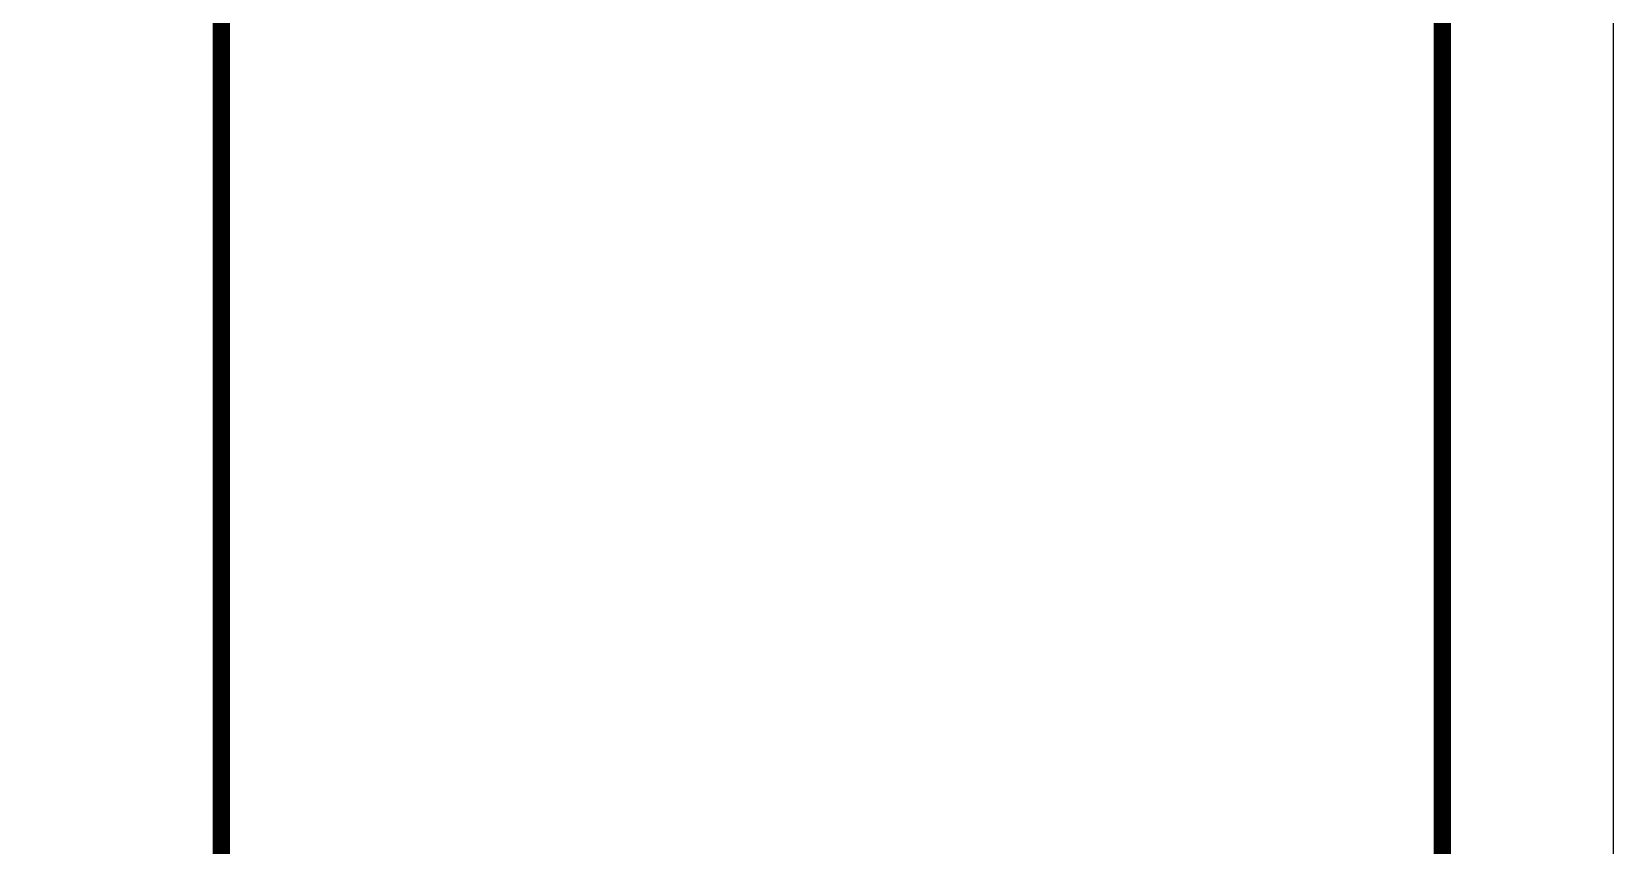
# Model space of a CAD drawing. Extents: x 39560 to 217760, y -140239 to 277665.
# Drawn here: x 135410 to 144660, y 105561 to 110322 of the extents above; entities that cross this region are included whole.
import ezdxf

# ---------------------------------------------------------------- set-up
doc = ezdxf.new("R2010")
doc.units = 0
doc.header["$LTSCALE"] = 1000
doc.header["$MEASUREMENT"] = 0
doc.layers.add('PUB_TITLE', color=4, linetype='Continuous')

# ---------------------------------------------------------------- blocks, each defined once
blk = doc.blocks.new('adasdcxcx')
at = {"layer": 'PUB_TITLE'}
for p, q in [((4656, -7531.5), (4656, 49868.5)), ((4656, -7531.5, 7), (4656, 49868.5, 7)), ((-2484, 39482.4), (-2484, 12460.5)), ((4656, 12460.5), (4656, 39482.4))]:
    blk.add_line(p, q, dxfattribs=at)
at = {"layer": 'PUB_TITLE', "const_width": 102, "elevation": 8.3}
blk.add_lwpolyline([(4656, 39482.4), (-2484, 39482.4), (-2484, 12460.5), (4656, 12460.5)], dxfattribs=at)

msp = doc.modelspace()

# ---------------------------------------------------------------- linework, layer by layer
at = {"layer": 'PUB_TITLE', "color": 0}
msp.add_lwpolyline([(39559.763, 79960.919), (144659.763, 79960.919), (144659.763, 139360.919), (39559.763, 139360.919)], close=True, dxfattribs=at)
at = {"layer": 'PUB_TITLE', "color": 0, "const_width": 100}
msp.add_lwpolyline([(42059.763, 80960.919), (143659.763, 80960.919), (143659.763, 138360.919), (42059.763, 138360.919)], close=True, dxfattribs=at)

# ---------------------------------------------------------------- block references
msp.add_blockref('adasdcxcx', (139003.723, 88492.38))

doc.saveas('drawing.dxf')
